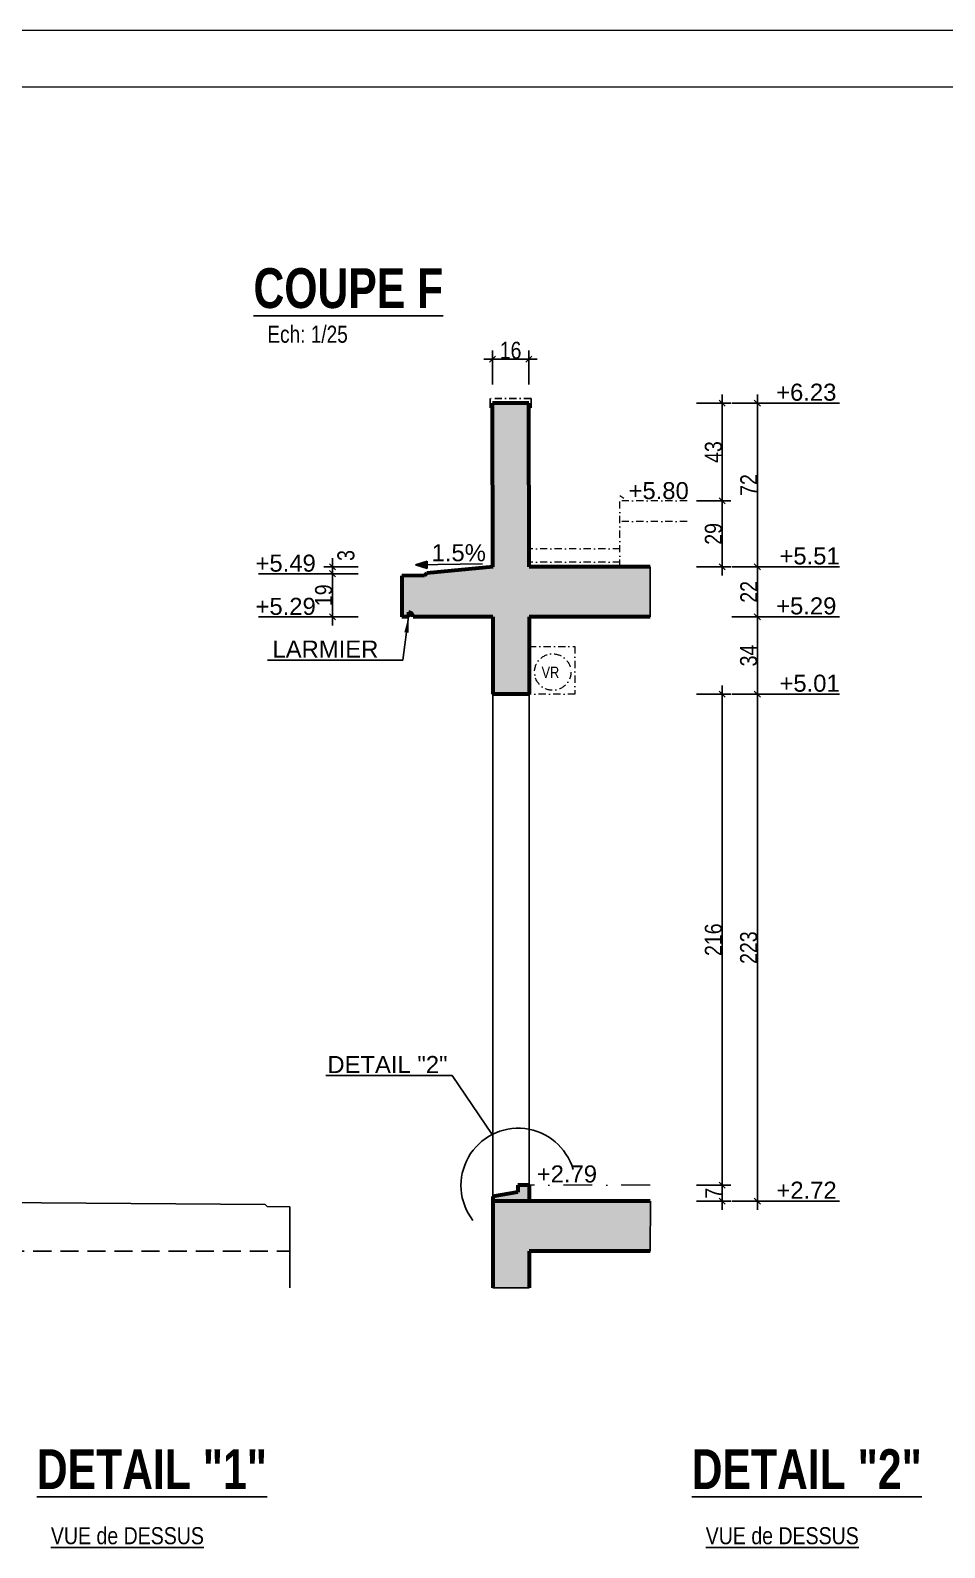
# Model space of a CAD drawing. Header units: centimetres. Extents: x 26018 to 82487, y -36363 to -12761.
# Drawn here: x 77401 to 78205, y -20162 to -18827 of the extents above; entities that cross this region are included whole.
import ezdxf
from ezdxf.enums import TextEntityAlignment as Align

# ---------------------------------------------------------------- set-up
doc = ezdxf.new("R2010")
doc.units = ezdxf.units.CM
doc.header["$LTSCALE"] = 0.5
for name, pattern in [('CACHE2', [4.7625, 3.175, -1.5875]), ('TIRETPT2', [12.7, 6.35, -3.175, 0, -3.175]), ('TIRETPTX2', [50.8, 25.4, -12.7, 0, -12.7])]:
    doc.linetypes.add(name, pattern=pattern)
doc.layers.get('DEFPOINTS').update_dxf_attribs({"linetype": 'CONTINUOUS'})
for name, color, linetype, lineweight in [('01_Cad_1_', 5, 'CONTINUOUS', 9), ('01_murs_coup', 5, 'CONTINUOUS', 60), ('01_tram_axes', 2, 'TIRETPTX2', 9)]:
    doc.layers.add(name, color=color, linetype=linetype, lineweight=lineweight)
for name, color, linetype in [('01_cote_gen', 4, 'CONTINUOUS'), ('01_linteaux', 2, 'CONTINUOUS'), ('01_poch_BN', 9, 'CONTINUOUS'), ('01_texte', 230, 'CONTINUOUS'), ('AA_COTES', 2, 'CONTINUOUS')]:
    doc.layers.add(name, color=color, linetype=linetype)
doc.styles.add('ARIAL', font='arial.ttf')
doc.styles.add('ARIAL NA', font='ARIALN.TTF')
doc.styles.add('impact', font='impact.ttf')
doc.styles.add('MATTE_TXT', font='arial.ttf')
doc.styles.add('STYLE2', font='ARIALN.TTF')
doc.dimstyles.new('JB25', dxfattribs={"dimscale": 0.1, "dimtxt": 150, "dimasz": 15, "dimexe": 0.1, "dimexo": 0.1, "dimgap": 0.09, "dimtad": 1, "dimdec": 1, "dimlfac": 0.5, "dimdsep": 46, "dimtxsty": 'STYLE2', "dimblk1": 'BOND_G', "dimblk2": 'BOND_D', "dimsah": 1, "dimcen": 1.5, "dimdle": 0.01, "dimse1": 1, "dimse2": 1, "dimclrd": 4, "dimclre": 2, "dimclrt": 6, "dimazin": 2, "dimtfac": 2.333333, "dimtdec": 1, "dimtix": 1, "dimtmove": 2, "dimatfit": 3, "dimldrblk": 'BOND_G', "dimfxl": 1, "dimtolj": 1, "dimtzin": 0, "dimarcsym": 0})

# ---------------------------------------------------------------- blocks, each defined once
blk = doc.blocks.new('BOND_G')
at = {"layer": 'AA_COTES', "color": 0}
for p, q in [((0, -5), (0, 15)), ((5, 0), (-5, 0)), ((1.77, 1.77), (-1.77, -1.77))]:
    blk.add_line(p, q, dxfattribs=at)
blk = doc.blocks.new('BOND_D')
at = {"layer": 'AA_COTES', "color": 0}
for p, q in [((5, 0), (-5, 0)), ((-1.77, -1.77), (1.77, 1.77)), ((0, 5), (0, -15))]:
    blk.add_line(p, q, dxfattribs=at)
blk = doc.blocks.new('*D6234')
at = {"layer": '01_cote_gen', "color": 4, "lineweight": -2, "transparency": 16777216}
blk.add_line((77666.5, -19341.4), (77666.5, -19306.4), dxfattribs=at)
at = {"layer": 'DEFPOINTS', "color": 0}
for p in [(77256.2, -19304.9), (77666.5, -19304.9), (77807.4, -19342.9)]:
    blk.add_point(p, dxfattribs=at)
at = {"layer": '01_cote_gen', "color": 4, "lineweight": -2, "transparency": 16777216, "xscale": 1.5, "yscale": 1.5, "zscale": 1.5}
for name, p, rotation in [('BOND_D', (77666.5, -19304.9), 90), ('BOND_G', (77666.5, -19342.9), 270)]:
    blk.add_blockref(name, p, dxfattribs=dict(at, rotation=rotation))
at = {"layer": '01_cote_gen', "color": 6, "transparency": 16777216, "insert": (77658.8, -19323.9), "char_height": 15, "attachment_point": 5, "rotation": 90, "style": 'STYLE2'}
blk.add_mtext('\\A1;19', dxfattribs=at)
blk = doc.blocks.new('*D6235')
at = {"layer": '01_cote_gen', "color": 4, "lineweight": -2, "transparency": 16777216}
blk.add_line((77666.5, -19303.4), (77666.5, -19300.4), dxfattribs=at)
at = {"layer": 'DEFPOINTS', "color": 0}
for p in [(77666.5, -19298.9), (77807.4, -19298.9), (77689, -19304.9)]:
    blk.add_point(p, dxfattribs=at)
at = {"layer": '01_cote_gen', "color": 4, "lineweight": -2, "transparency": 16777216, "xscale": 1.5, "yscale": 1.5, "zscale": 1.5}
for name, p, rotation in [('BOND_D', (77666.5, -19298.9), 90), ('BOND_G', (77666.5, -19304.9), 270)]:
    blk.add_blockref(name, p, dxfattribs=dict(at, rotation=rotation))
at = {"layer": '01_cote_gen', "color": 6, "transparency": 16777216, "insert": (77678.4, -19288.9), "char_height": 15, "attachment_point": 5, "rotation": 90, "style": 'STYLE2'}
blk.add_mtext('\\A1;3', dxfattribs=at)
blk = doc.blocks.new('*D6236')
at = {"layer": '01_cote_gen', "color": 4, "lineweight": -2, "transparency": 16777216}
blk.add_line((77808.7, -19116.1), (77837.7, -19116.1), dxfattribs=at)
at = {"layer": 'DEFPOINTS', "color": 0}
for p in [(77839.2, -19116.1), (77807.2, -19154.9), (77839.2, -19154.8)]:
    blk.add_point(p, dxfattribs=at)
at = {"layer": '01_cote_gen', "color": 4, "lineweight": -2, "transparency": 16777216, "xscale": 1.5, "yscale": 1.5, "zscale": 1.5, "rotation": 180}
blk.add_blockref('BOND_G', (77807.2, -19116.1), dxfattribs=at)
at = {"layer": '01_cote_gen', "color": 4, "lineweight": -2, "transparency": 16777216, "xscale": 1.5, "yscale": 1.5, "zscale": 1.5}
blk.add_blockref('BOND_D', (77839.2, -19116.1), dxfattribs=at)
at = {"layer": '01_cote_gen', "color": 6, "transparency": 16777216, "insert": (77823.2, -19108.5), "char_height": 15, "attachment_point": 5, "style": 'STYLE2'}
blk.add_mtext('\\A1;16', dxfattribs=at)
blk = doc.blocks.new('*D6237')
at = {"layer": '01_cote_gen', "color": 4, "lineweight": -2, "transparency": 16777216}
blk.add_line((78040.3, -19156.4), (78040.3, -19297.4), dxfattribs=at)
at = {"layer": 'DEFPOINTS', "color": 0}
for p in [(77823.2, -19154.9), (77945.9, -19298.9), (78040.3, -19298.9)]:
    blk.add_point(p, dxfattribs=at)
at = {"layer": '01_cote_gen', "color": 4, "lineweight": -2, "transparency": 16777216, "xscale": 1.5, "yscale": 1.5, "zscale": 1.5}
for name, p, rotation in [('BOND_G', (78040.3, -19154.9), 90), ('BOND_D', (78040.3, -19298.9), 270)]:
    blk.add_blockref(name, p, dxfattribs=dict(at, rotation=rotation))
at = {"layer": '01_cote_gen', "color": 6, "transparency": 16777216, "insert": (78032.8, -19226.9), "char_height": 15, "attachment_point": 5, "rotation": 90, "style": 'STYLE2'}
blk.add_mtext('\\A1;72', dxfattribs=at)
blk = doc.blocks.new('*D6238')
at = {"layer": '01_cote_gen', "color": 4, "lineweight": -2, "transparency": 16777216}
blk.add_line((78040.3, -19300.4), (78040.3, -19341.4), dxfattribs=at)
at = {"layer": 'DEFPOINTS', "color": 0}
for p in [(77945.9, -19298.9), (77945.9, -19342.9), (78040.3, -19342.9)]:
    blk.add_point(p, dxfattribs=at)
at = {"layer": '01_cote_gen', "color": 4, "lineweight": -2, "transparency": 16777216, "xscale": 1.5, "yscale": 1.5, "zscale": 1.5}
for name, p, rotation in [('BOND_G', (78040.3, -19298.9), 90), ('BOND_D', (78040.3, -19342.9), 270)]:
    blk.add_blockref(name, p, dxfattribs=dict(at, rotation=rotation))
at = {"layer": '01_cote_gen', "color": 6, "transparency": 16777216, "insert": (78032.8, -19320.9), "char_height": 15, "attachment_point": 5, "rotation": 90, "style": 'STYLE2'}
blk.add_mtext('\\A1;22', dxfattribs=at)
blk = doc.blocks.new('*D6239')
at = {"layer": '01_cote_gen', "color": 4, "lineweight": -2, "transparency": 16777216}
blk.add_line((78040.3, -19344.4), (78040.3, -19409.4), dxfattribs=at)
at = {"layer": 'DEFPOINTS', "color": 0}
for p in [(77945.9, -19342.9), (77823.4, -19410.9), (78040.3, -19410.9)]:
    blk.add_point(p, dxfattribs=at)
at = {"layer": '01_cote_gen', "color": 4, "lineweight": -2, "transparency": 16777216, "xscale": 1.5, "yscale": 1.5, "zscale": 1.5}
for name, p, rotation in [('BOND_G', (78040.3, -19342.9), 90), ('BOND_D', (78040.3, -19410.9), 270)]:
    blk.add_blockref(name, p, dxfattribs=dict(at, rotation=rotation))
at = {"layer": '01_cote_gen', "color": 6, "transparency": 16777216, "insert": (78032.7, -19376.9), "char_height": 15, "attachment_point": 5, "rotation": 90, "style": 'STYLE2'}
blk.add_mtext('\\A1;34', dxfattribs=at)
blk = doc.blocks.new('*D6240')
at = {"layer": '01_cote_gen', "color": 4, "lineweight": -2, "transparency": 16777216}
blk.add_line((78040.3, -19412.4), (78040.3, -19855.4), dxfattribs=at)
at = {"layer": 'DEFPOINTS', "color": 0}
for p in [(77823.4, -19410.9), (77946.4, -19856.9), (78040.3, -19856.9)]:
    blk.add_point(p, dxfattribs=at)
at = {"layer": '01_cote_gen', "color": 4, "lineweight": -2, "transparency": 16777216, "xscale": 1.5, "yscale": 1.5, "zscale": 1.5}
for name, p, rotation in [('BOND_G', (78040.3, -19410.9), 90), ('BOND_D', (78040.3, -19856.9), 270)]:
    blk.add_blockref(name, p, dxfattribs=dict(at, rotation=rotation))
at = {"layer": '01_cote_gen', "color": 6, "transparency": 16777216, "insert": (78032.7, -19633.9), "char_height": 15, "attachment_point": 5, "rotation": 90, "style": 'STYLE2'}
blk.add_mtext('\\A1;223', dxfattribs=at)
blk = doc.blocks.new('*D6241')
at = {"layer": '01_cote_gen', "color": 4, "lineweight": -2, "transparency": 16777216}
blk.add_line((78009.4, -19156.4), (78009.4, -19239.4), dxfattribs=at)
at = {"layer": 'DEFPOINTS', "color": 0}
for p in [(77830, -19154.9), (77921.2, -19240.9), (78009.4, -19240.9)]:
    blk.add_point(p, dxfattribs=at)
at = {"layer": '01_cote_gen', "color": 4, "lineweight": -2, "transparency": 16777216, "xscale": 1.5, "yscale": 1.5, "zscale": 1.5}
for name, p, rotation in [('BOND_G', (78009.4, -19154.9), 90), ('BOND_D', (78009.4, -19240.9), 270)]:
    blk.add_blockref(name, p, dxfattribs=dict(at, rotation=rotation))
at = {"layer": '01_cote_gen', "color": 6, "transparency": 16777216, "insert": (78001.7, -19197.9), "char_height": 15, "attachment_point": 5, "rotation": 90, "style": 'STYLE2'}
blk.add_mtext('\\A1;43', dxfattribs=at)
blk = doc.blocks.new('*D6242')
at = {"layer": '01_cote_gen', "color": 4, "lineweight": -2, "transparency": 16777216}
blk.add_line((78009.4, -19242.4), (78009.4, -19297.4), dxfattribs=at)
at = {"layer": 'DEFPOINTS', "color": 0}
for p in [(77945.9, -19240.9), (77945.9, -19298.9), (78009.4, -19298.9)]:
    blk.add_point(p, dxfattribs=at)
at = {"layer": '01_cote_gen', "color": 4, "lineweight": -2, "transparency": 16777216, "xscale": 1.5, "yscale": 1.5, "zscale": 1.5}
for name, p, rotation in [('BOND_G', (78009.4, -19240.9), 90), ('BOND_D', (78009.4, -19298.9), 270)]:
    blk.add_blockref(name, p, dxfattribs=dict(at, rotation=rotation))
at = {"layer": '01_cote_gen', "color": 6, "transparency": 16777216, "insert": (78001.7, -19269.9), "char_height": 15, "attachment_point": 5, "rotation": 90, "style": 'STYLE2'}
blk.add_mtext('\\A1;29', dxfattribs=at)
blk = doc.blocks.new('*D6243')
at = {"layer": '01_cote_gen', "color": 4, "lineweight": -2, "transparency": 16777216}
blk.add_line((78009.4, -19412.4), (78009.4, -19841.4), dxfattribs=at)
at = {"layer": 'DEFPOINTS', "color": 0}
for p in [(78009.4, -19410.9), (77945.9, -19842.9), (78009.4, -19842.9)]:
    blk.add_point(p, dxfattribs=at)
at = {"layer": '01_cote_gen', "color": 4, "lineweight": -2, "transparency": 16777216, "xscale": 1.5, "yscale": 1.5, "zscale": 1.5}
for name, p, rotation in [('BOND_G', (78009.4, -19410.9), 90), ('BOND_D', (78009.4, -19842.9), 270)]:
    blk.add_blockref(name, p, dxfattribs=dict(at, rotation=rotation))
at = {"layer": '01_cote_gen', "color": 6, "transparency": 16777216, "insert": (78001.7, -19626.9), "char_height": 15, "attachment_point": 5, "rotation": 90, "style": 'STYLE2'}
blk.add_mtext('\\A1;216', dxfattribs=at)
blk = doc.blocks.new('*D6244')
at = {"layer": '01_cote_gen', "color": 4, "lineweight": -2, "transparency": 16777216}
blk.add_line((78009.4, -19844.4), (78009.4, -19855.4), dxfattribs=at)
at = {"layer": 'DEFPOINTS', "color": 0}
for p in [(77994, -19842.9), (77946.4, -19856.9), (78009.4, -19856.9)]:
    blk.add_point(p, dxfattribs=at)
at = {"layer": '01_cote_gen', "color": 4, "lineweight": -2, "transparency": 16777216, "xscale": 1.5, "yscale": 1.5, "zscale": 1.5}
for name, p, rotation in [('BOND_G', (78009.4, -19842.9), 90), ('BOND_D', (78009.4, -19856.9), 270)]:
    blk.add_blockref(name, p, dxfattribs=dict(at, rotation=rotation))
at = {"layer": '01_cote_gen', "color": 6, "transparency": 16777216, "insert": (78001.9, -19849.9), "char_height": 15, "attachment_point": 5, "rotation": 90, "style": 'STYLE2'}
blk.add_mtext('\\A1;7', dxfattribs=at)

msp = doc.modelspace()

# ---------------------------------------------------------------- hatches: boundary and pattern name
at = {"layer": '01_poch_BN'}
h = msp.add_hatch(color=256, dxfattribs=at)
h.dxf.hatch_style = 1
h.paths.add_polyline_path([(77945.935, -19298.898), (77839.449, -19298.898), (77839.2, -19154.898), (77807.2, -19154.898), (77807.449, -19298.898), (77749.449, -19304.538), (77747.449, -19306.599), (77727.449, -19306.899), (77727.449, -19342.898), (77733.449, -19342.898), (77733.449, -19338.898, -0.41421356), (77737.449, -19342.898), (77807.449, -19342.898), (77807.449, -19410.898), (77839.449, -19410.898), (77839.449, -19342.898), (77945.935, -19342.898)])
h.paths.add_polyline_path([(77946.403, -19856.898), (77843.449, -19856.898), (77807.449, -19856.898), (77807.449, -19933.108), (77839.449, -19933.108), (77839.449, -19900.898), (77945.935, -19900.898)])
h.paths.add_polyline_path([(77839.449, -19842.898), (77829.449, -19842.898), (77829.449, -19848.898), (77807.449, -19852.898), (77807.449, -19856.898), (77839.449, -19856.898)])

# ---------------------------------------------------------------- linework, layer by layer
at = {"layer": '01_Cad_1_'}
msp.add_line((80237.159, -18826.925), (74297.159, -18826.925), dxfattribs=at)
at = {"layer": '01_Cad_1_', "color": 2}
msp.add_line((80187.159, -18876.925), (74347.159, -18876.925), dxfattribs=at)
at = {"layer": '01_linteaux', "linetype": 'TIRETPT2', "ltscale": 7}
for p, q in [((77805.2, -19158.867), (77805.2, -19150.898)), ((77841.2, -19158.867), (77841.2, -19150.898)), ((77805.2, -19158.867), (77806.694, -19157.432)), ((77841.2, -19158.867), (77839.707, -19157.432))]:
    msp.add_line(p, q, dxfattribs=at)
at = {"layer": '01_linteaux', "linetype": 'TIRETPT2', "ltscale": 2}
msp.add_line((77841.2, -19150.898), (77805.2, -19150.898), dxfattribs=at)
at = {"layer": '01_linteaux'}
for p, q in [((77807.449, -19410.898), (77807.449, -19852.898)), ((77839.449, -19410.898), (77839.449, -19842.898)), ((77607.235, -19859.749), (77189.03, -19856.898)), ((77607.235, -19859.749), (77609.03, -19861.599)), ((77609.03, -19861.599), (77629.03, -19861.899)), ((77629.03, -19861.899), (77629.03, -19933.108))]:
    msp.add_line(p, q, dxfattribs=at)
at = {"layer": '01_linteaux', "linetype": 'CACHE2', "ltscale": 10}
msp.add_line((77189.03, -19900.898), (77629.03, -19900.898), dxfattribs=at)
at = {"layer": '01_murs_coup'}
for p, q in [((77839.2, -19154.898), (77807.2, -19154.898)), ((77807.449, -19298.898), (77807.2, -19154.898)), ((77839.449, -19298.898), (77839.2, -19154.898)), ((77807.449, -19298.898), (77749.449, -19304.538)), ((77945.935, -19298.898), (77839.449, -19298.898)), ((77747.449, -19306.599), (77727.449, -19306.899)), ((77727.449, -19306.899), (77727.449, -19342.898)), ((77749.449, -19304.538), (77747.449, -19306.599)), ((77733.449, -19338.898), (77733.449, -19342.898)), ((77733.449, -19342.898), (77727.449, -19342.898)), ((77807.449, -19342.898), (77737.449, -19342.898)), ((77807.449, -19342.898), (77807.449, -19410.898)), ((77945.935, -19342.898), (77839.449, -19342.898)), ((77839.449, -19342.898), (77839.449, -19410.898)), ((77839.449, -19410.898), (77807.449, -19410.898)), ((77839.449, -19842.898), (77829.449, -19842.898)), ((77829.449, -19842.898), (77829.449, -19848.898)), ((77839.449, -19842.898), (77839.449, -19856.898)), ((77829.449, -19848.898), (77807.449, -19852.898)), ((77807.449, -19852.898), (77807.449, -19856.898)), ((77945.935, -19856.898), (77807.449, -19856.898)), ((77807.449, -19856.898), (77807.449, -19933.108)), ((77945.935, -19856.898), (77843.449, -19856.898)), ((77945.935, -19900.898), (77839.449, -19900.898)), ((77839.449, -19900.898), (77839.449, -19933.108))]:
    msp.add_line(p, q, dxfattribs=at)
msp.add_arc((77733.449, -19342.898), 4, 0, 90, dxfattribs=at)
at = {"layer": '01_poch_BN', "ltscale": 2}
for p, q in [((77945.935, -19298.898), (77945.935, -19342.898)), ((77946.403, -19856.898), (77945.935, -19900.898)), ((77839.449, -19933.108), (77807.449, -19933.108))]:
    msp.add_line(p, q, dxfattribs=at)
at = {"layer": '01_texte'}
for p, q in [((78112.625, -19154.898), (78046.855, -19154.898)), ((77739.667, -19297.159), (77749.895, -19293.878)), ((77798.484, -19296.294), (77739.667, -19297.159)), ((77739.667, -19297.159), (77749.895, -19300.44)), ((77749.895, -19293.878), (77749.895, -19300.44)), ((78112.625, -19298.898), (78046.855, -19298.898)), ((77662.255, -19304.898), (77601.462, -19304.898)), ((77662.255, -19342.898), (77601.462, -19342.898)), ((77733.449, -19342.898), (77728.301, -19380.898)), ((78112.625, -19342.898), (78046.855, -19342.898)), ((77728.301, -19380.898), (77609.23, -19380.898)), ((78112.625, -19410.898), (78046.855, -19410.898)), ((77771.845, -19746.29), (77660.544, -19746.29)), ((77807.037, -19798.228), (77771.845, -19746.29)), ((78112.625, -19856.898), (78046.855, -19856.898))]:
    msp.add_line(p, q, dxfattribs=at)
msp.add_arc((77829.885, -19843.067), 50.325, 16.327231, 217.675654, dxfattribs=at)
for points in [[(77749.895, -19293.878), (77739.667, -19297.159), (77749.895, -19300.44)], [(77733.449, -19342.898), (77729.74, -19356.439), (77731.581, -19356.688)], [(77733.449, -19342.898), (77733.421, -19356.938), (77731.581, -19356.688)]]:
    msp.add_solid(points, dxfattribs=at)
at = {"layer": '01_tram_axes', "ltscale": 0.5}
for p, q in [((77919.449, -19298.898), (77919.449, -19236.108)), ((77919.449, -19236.108), (77922.986, -19238.524)), ((77978.497, -19240.898), (77919.449, -19240.898)), ((77978.497, -19258.898), (77919.449, -19258.898)), ((77919.449, -19282.898), (77839.449, -19282.898)), ((77919.449, -19294.898), (77839.449, -19294.898)), ((77839.449, -19368.905), (77879.8, -19368.905)), ((77879.8, -19368.905), (77879.8, -19410.898)), ((77879.8, -19410.898), (77839.449, -19410.898))]:
    msp.add_line(p, q, dxfattribs=at)
at = {"layer": '01_tram_axes', "ltscale": 2}
for q in [(77839.449, -19842.898), (77843.449, -19842.898)]:
    msp.add_line((77945.935, -19842.898), q, dxfattribs=at)
at = {"layer": '01_tram_axes', "ltscale": 0.5}
msp.add_circle((77860.281, -19391.442), 16, dxfattribs=at)

# ---------------------------------------------------------------- texts
at = {"layer": '01_texte', "style": 'impact'}
for s, p in [('%%UCOUPE F', (77680.473, -19081.685)), ('%%UDETAIL "1"', (77507.667, -20120.641)), ('%%UDETAIL "2"', (78083.775, -20120.641))]:
    msp.add_text(s, height=35, dxfattribs=at).set_placement(p, align=Align.BOTTOM_CENTER)
at = {"layer": '01_texte', "style": 'MATTE_TXT', "width": 0.8}
for s, height, p in [('Ech: 1/25', 15, (77644.595, -19106.246)), ('VR', 10, (77858.258, -19399.685))]:
    msp.add_text(s, height=height, dxfattribs=at).set_placement(p, align=Align.BOTTOM_CENTER)
at = {"layer": '01_texte'}
for s, style, p in [('+6.23', 'ARIAL', (78056.845, -19152.738)), ('+5.80', 'ARIAL', (77926.966, -19239.345)), ('1.5%%%', 'ARIAL', (77753.725, -19293.969)), ('+5.51', 'ARIAL', (78059.741, -19296.738)), ('+5.49', 'ARIAL', (77598.816, -19303.152)), ('+5.29', 'ARIAL', (77598.816, -19341.152)), ('+5.29', 'ARIAL', (78056.814, -19340.738)), ('LARMIER', 'ARIAL', (77613.735, -19378.738)), ('+5.01', 'ARIAL', (78059.741, -19408.738)), ('DETAIL "2"', 'ARIAL', (77662.045, -19744.203)), ('+2.79', 'ARIAL', (77846.243, -19840.467)), ('+2.72', 'ARIAL', (78057.079, -19854.738)), ('%%UVUE de DESSUS', 'ARIAL NA', (77418.792, -20158.715)), ('%%UVUE de DESSUS', 'ARIAL NA', (77994.899, -20158.715))]:
    msp.add_text(s, height=15, dxfattribs=dict(at, style=style)).set_placement(p)

# ---------------------------------------------------------------- dimensions: what is measured, and where the dimension line sits
at = {"layer": '01_cote_gen'}
dim = msp.add_linear_dim(base=(77839.2, -19116.147), p1=(77807.2, -19154.898), p2=(77839.2, -19154.843), dimstyle='JB25', dxfattribs=at)
dim.commit()
dim.dimension.update_dxf_attribs({"geometry": '*D6236', "text_midpoint": (77823.2, -19108.48)})
for base, p1, p2, picture, middle in [((78040.332, -19298.898), (77823.2, -19154.898), (77945.935, -19298.898), '*D6237', (78032.792, -19226.898)), ((78009.4, -19240.898), (77829.973, -19154.898), (77921.23, -19240.898), '*D6241', (78001.732, -19197.898)), ((78009.4, -19298.898), (77945.935, -19240.898), (77945.935, -19298.898), '*D6242', (78001.732, -19269.898)), ((77666.484, -19304.898), (77807.449, -19342.898), (77256.209, -19304.898), '*D6234', (77658.816, -19323.898)), ((78040.332, -19342.898), (77945.935, -19298.898), (77945.935, -19342.898), '*D6238', (78032.792, -19320.898)), ((78040.332, -19410.898), (77945.935, -19342.898), (77823.449, -19410.898), '*D6239', (78032.664, -19376.898)), ((78040.332, -19856.898), (77823.449, -19410.898), (77946.403, -19856.898), '*D6240', (78032.664, -19633.898)), ((78009.4, -19842.898), (78009.4, -19410.898), (77945.935, -19842.898), '*D6243', (78001.732, -19626.898)), ((78009.4, -19856.898), (77994.037, -19842.898), (77946.403, -19856.898), '*D6244', (78001.891, -19849.898))]:
    dim = msp.add_linear_dim(base=base, p1=p1, p2=p2, angle=90, dimstyle='JB25', dxfattribs=at)
    dim.commit()
    dim.dimension.update_dxf_attribs({"geometry": picture, "text_midpoint": middle})
dim = msp.add_linear_dim(base=(77666.484, -19298.898), p1=(77688.984, -19304.898), p2=(77807.449, -19298.898), angle=90, dimstyle='JB25', dxfattribs=at)
dim.commit()
dim.dimension.update_dxf_attribs({"geometry": '*D6235', "text_midpoint": (77678.373, -19288.94), "dimtype": 160})

doc.saveas('drawing.dxf')
